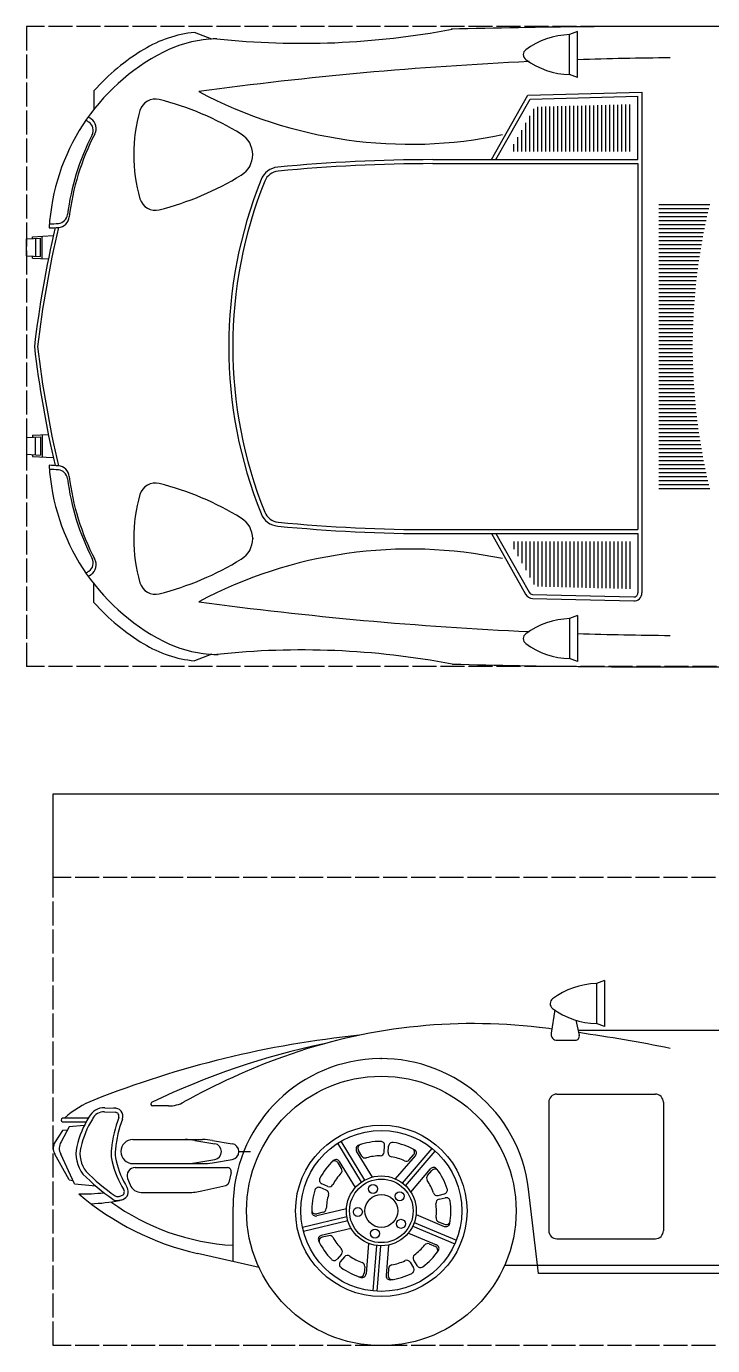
# Model space of a CAD drawing. Extents: x 1843 to 8456, y 2635 to 5933.
# Drawn here: x 3931 to 5646, y 2635 to 5933 of the extents above; entities that cross this region are included whole.
import ezdxf

# ---------------------------------------------------------------- set-up
doc = ezdxf.new("R2010")
doc.units = 0
doc.header["$LTSCALE"] = 10
doc.header["$MEASUREMENT"] = 0
doc.linetypes.add('DASHED', pattern=[7, 6, -1])
doc.layers.get('0').update_dxf_attribs({"linetype": 'DASHED'})
doc.layers.add('SYMBOLS', color=6, linetype='Continuous')
doc.styles.get("Standard").update_dxf_attribs({"font": 'txt', "bigfont": 'bigfont'})
doc.dimstyles.get("Standard").update_dxf_attribs({"dimtxt": 20, "dimasz": 0.18, "dimexe": 0.18, "dimexo": 0.0625, "dimgap": 0.09, "dimtad": 0, "dimtih": 1, "dimtoh": 1, "dimdec": 4, "dimzin": 0, "dimdsep": 46, "dimtxsty": 'Standard', "dimcen": 0.09, "dimadec": 0, "dimazin": 0, "dimtfac": 1, "dimtdec": 4, "dimtofl": 0, "dimtmove": 0, "dimatfit": 3, "dimfxl": 1, "dimtolj": 1, "dimtzin": 0, "dimarcsym": 0})

# ---------------------------------------------------------------- blocks, each defined once
blk = doc.blocks.new('*D2')
at = {"color": 0, "linetype": 'Continuous', "lineweight": -2, "transparency": 16777216}
for p, q in [((3997.7, 3804.5), (3997.7, 4013.8)), ((3997.9, 4013.6), (6013.5, 4013.6)), ((8172.5, 4013.6), (6157, 4013.6)), ((8172.7, 3804.5), (8172.7, 4013.8))]:
    blk.add_line(p, q, dxfattribs=at)
at = {"color": 0, "linetype": 'Continuous', "transparency": 16777216}
for points in [[(3997.9, 4013.7), (3997.9, 4013.6), (3997.7, 4013.6)], [(8172.5, 4013.7), (8172.5, 4013.6), (8172.7, 4013.6)]]:
    blk.add_solid(points, dxfattribs=at)
at = {"layer": 'Defpoints', "color": 0, "linetype": 'Continuous', "transparency": 16777216}
for p in [(8172.7, 4013.6), (3997.7, 3804.5), (8172.7, 3804.5)]:
    blk.add_point(p, dxfattribs=at)
at = {"color": 0, "linetype": 'Continuous', "transparency": 16777216, "insert": (6085.2, 4013.6), "char_height": 20, "attachment_point": 5}
blk.add_mtext('\\A1;4175.0020', dxfattribs=at)

msp = doc.modelspace()

# ---------------------------------------------------------------- linework, layer by layer
for p, q in [((8105.59619, 5931.91296), (3930.59619, 5931.91296)), ((3930.59619, 5931.91296), (3930.59619, 4332.007)), ((8105.59619, 4332.007), (3930.59619, 4332.007)), ((8172.712, 3804.47335), (3997.71, 3804.47335)), ((3997.71, 2634.59309), (3997.71, 3804.47335)), ((8172.712, 2634.59309), (3997.71, 2634.59309))]:
    msp.add_line(p, q)
at = {"layer": 'SYMBOLS'}
for p, q in [((4394.49619, 5900.84998), (4350.97619, 5917.39998)), ((5308.35619, 5919.42998), (5288.35619, 5911.95998)), ((5288.35619, 5811.95998), (5288.35619, 5911.95998)), ((5308.35619, 5804.48998), (5308.35619, 5919.42998)), ((5308.35619, 5804.48998), (5288.35619, 5811.95998)), ((4099.51619, 5771.83998), (4099.51619, 5725.28998)), ((5092.66619, 5599.41998), (5184.04619, 5760.90998)), ((5104.15619, 5599.41998), (5189.95619, 5751.05998)), ((5184.04619, 5760.90998), (5469.00619, 5768.21998)), ((5189.95619, 5751.05998), (5459.00619, 5757.95998)), ((5459.00619, 5599.41998), (5459.00619, 5757.95998)), ((5469.00619, 5768.21998), (5469.00619, 4516.21998)), ((5189.00619, 5619.41998), (5189.00619, 5708.76998)), ((5199.00619, 5619.41998), (5199.00619, 5726.44998)), ((5209.00619, 5619.41998), (5209.00619, 5731.53998)), ((5219.00619, 5619.41998), (5219.00619, 5731.79998)), ((5229.00619, 5619.41998), (5229.00619, 5732.05998)), ((5239.00619, 5619.41998), (5239.00619, 5732.30998)), ((5249.00619, 5619.41998), (5249.00619, 5732.56998)), ((5259.00619, 5619.41998), (5259.00619, 5732.81998)), ((5269.00619, 5619.41998), (5269.00619, 5733.07998)), ((5279.00619, 5619.41998), (5279.00619, 5733.33998)), ((5289.00619, 5619.41998), (5289.00619, 5733.58998)), ((5299.00619, 5619.41998), (5299.00619, 5733.84998)), ((5309.00619, 5619.41998), (5309.00619, 5734.10998)), ((5319.00619, 5619.41998), (5319.00619, 5734.35998)), ((5329.00619, 5619.41998), (5329.00619, 5734.61998)), ((5339.00619, 5619.41998), (5339.00619, 5734.87998)), ((5349.00619, 5619.41998), (5349.00619, 5735.12998)), ((5359.00619, 5619.41998), (5359.00619, 5735.38998)), ((5369.00619, 5619.41998), (5369.00619, 5735.64998)), ((5379.00619, 5619.41998), (5379.00619, 5735.89998)), ((5389.00619, 5619.41998), (5389.00619, 5736.15998)), ((5399.00619, 5619.41998), (5399.00619, 5736.40998)), ((5409.00619, 5619.41998), (5409.00619, 5736.66998)), ((5419.00619, 5619.41998), (5419.00619, 5736.92998)), ((5429.00619, 5619.41998), (5429.00619, 5737.17998)), ((5439.00619, 5619.41998), (5439.00619, 5737.43998)), ((5169.00619, 5619.41998), (5169.00619, 5673.41998)), ((5179.00619, 5619.41998), (5179.00619, 5691.09998)), ((5159.00619, 5619.41998), (5159.00619, 5655.74998)), ((5149.00619, 5619.41998), (5149.00619, 5638.06998)), ((4946.30619, 5599.41998), (5459.00619, 5599.41998)), ((4946.30619, 5589.41998), (5459.00619, 5589.41998)), ((5459.00619, 5589.41998), (5459.00619, 4674.49998)), ((5511.48619, 5486.95998), (5638.38619, 5486.95998)), ((5511.48619, 5476.95998), (5635.98619, 5476.95998)), ((5511.48619, 5466.95998), (5633.65619, 5466.95998)), ((5511.48619, 5456.95998), (5631.40619, 5456.95998)), ((5511.48619, 5446.95998), (5629.21619, 5446.95998)), ((3945.60619, 5406.83998), (3997.83619, 5409.48998)), ((5511.48619, 5436.95998), (5627.10619, 5436.95998)), ((5511.48619, 5426.95998), (5625.06619, 5426.95998)), ((5511.48619, 5416.95998), (5623.09619, 5416.95998)), ((3930.59619, 5401.07998), (3965.70619, 5402.85998)), ((3930.59619, 5359.28998), (3930.59619, 5401.07998)), ((3945.60619, 5401.83998), (3945.60619, 5406.83998)), ((3953.40619, 5402.23998), (3953.40619, 5358.12998)), ((3965.70619, 5357.50998), (3965.70619, 5402.85998)), ((3970.09619, 5352.28998), (3970.09619, 5408.07998)), ((5511.48619, 5406.95998), (5621.19619, 5406.95998)), ((5511.48619, 5396.95998), (5619.36619, 5396.95998)), ((5511.48619, 5386.95998), (5617.60619, 5386.95998)), ((5511.48619, 5376.95998), (5615.91619, 5376.95998)), ((3930.59619, 5359.28998), (3965.70619, 5357.50998)), ((3945.60619, 5353.52998), (3945.60619, 5358.52998)), ((3945.60619, 5353.52998), (3985.51619, 5351.50998)), ((5511.48619, 5366.95998), (5614.29619, 5366.95998)), ((5511.48619, 5356.95998), (5612.73619, 5356.95998)), ((5511.48619, 5346.95998), (5611.25619, 5346.95998)), ((5511.48619, 5336.95998), (5609.84619, 5336.95998)), ((5511.48619, 5326.95998), (5608.49619, 5326.95998)), ((5511.48619, 5316.95998), (5607.21619, 5316.95998)), ((5511.48619, 5306.95998), (5606.01619, 5306.95998)), ((5511.48619, 5296.95998), (5604.87619, 5296.95998)), ((5511.48619, 5286.95998), (5603.79619, 5286.95998)), ((5511.48619, 5276.95998), (5602.79619, 5276.95998)), ((5511.48619, 5266.95998), (5601.85619, 5266.95998)), ((5511.48619, 5256.95998), (5600.98619, 5256.95998)), ((5511.48619, 5246.95998), (5600.18619, 5246.95998)), ((5511.48619, 5236.95998), (5599.44619, 5236.95998)), ((5511.48619, 5226.95998), (5598.77619, 5226.95998)), ((5511.48619, 5216.95998), (5598.17619, 5216.95998)), ((5511.48619, 5206.95998), (5597.64619, 5206.95998)), ((5511.48619, 5196.95998), (5597.17619, 5196.95998)), ((5511.48619, 5186.95998), (5596.77619, 5186.95998)), ((5511.48619, 5176.95998), (5596.44619, 5176.95998)), ((5511.48619, 5166.95998), (5596.17619, 5166.95998)), ((5511.48619, 5156.95998), (5595.97619, 5156.95998)), ((5511.48619, 5146.95998), (5595.84619, 5146.95998)), ((5511.48619, 5136.95998), (5595.77619, 5136.95998)), ((5511.48619, 5126.95998), (5595.77619, 5126.95998)), ((5511.48619, 5116.95998), (5595.84619, 5116.95998)), ((5511.48619, 5106.95998), (5595.97619, 5106.95998)), ((5511.48619, 5096.95998), (5596.17619, 5096.95998)), ((5511.48619, 5086.95998), (5596.44619, 5086.95998)), ((5511.48619, 5076.95998), (5596.77619, 5076.95998)), ((5511.48619, 5066.95998), (5597.17619, 5066.95998)), ((5511.48619, 5056.95998), (5597.64619, 5056.95998)), ((5511.48619, 5046.95998), (5598.17619, 5046.95998)), ((5511.48619, 5036.95998), (5598.77619, 5036.95998)), ((5511.48619, 5026.95998), (5599.44619, 5026.95998)), ((5511.48619, 5016.95998), (5600.18619, 5016.95998)), ((5511.48619, 5006.95998), (5600.98619, 5006.95998)), ((5511.48619, 4996.95998), (5601.85619, 4996.95998)), ((5511.48619, 4986.95998), (5602.79619, 4986.95998)), ((5511.48619, 4976.95998), (5603.79619, 4976.95998)), ((5511.48619, 4966.95998), (5604.87619, 4966.95998)), ((5511.48619, 4956.95998), (5606.01619, 4956.95998)), ((5511.48619, 4946.95998), (5607.21619, 4946.95998)), ((5511.48619, 4936.95998), (5608.49619, 4936.95998)), ((5511.48619, 4926.95998), (5609.84619, 4926.95998)), ((5511.48619, 4916.95998), (5611.25619, 4916.95998)), ((3930.59619, 4904.62998), (3965.70619, 4906.40998)), ((3930.59619, 4904.62998), (3930.59619, 4862.83998)), ((3945.60619, 4910.38998), (3985.51619, 4912.40998)), ((3945.60619, 4910.38998), (3945.60619, 4905.38998)), ((3953.40619, 4861.67998), (3953.40619, 4905.78998)), ((3965.70619, 4906.40998), (3965.70619, 4861.05998)), ((3970.09619, 4911.62998), (3970.09619, 4855.83998)), ((5511.48619, 4906.95998), (5612.73619, 4906.95998)), ((5511.48619, 4896.95998), (5614.29619, 4896.95998)), ((5511.48619, 4886.95998), (5615.91619, 4886.95998)), ((3930.59619, 4862.83998), (3965.70619, 4861.05998)), ((3945.60619, 4862.07998), (3945.60619, 4857.07998)), ((3945.60619, 4857.07998), (3997.83619, 4854.42998)), ((5511.48619, 4876.95998), (5617.60619, 4876.95998)), ((5511.48619, 4866.95998), (5619.36619, 4866.95998)), ((5511.48619, 4856.95998), (5621.19619, 4856.95998)), ((5511.48619, 4846.95998), (5623.09619, 4846.95998)), ((5511.48619, 4836.95998), (5625.06619, 4836.95998)), ((5511.48619, 4826.95998), (5627.10619, 4826.95998)), ((5511.48619, 4816.95998), (5629.21619, 4816.95998)), ((5511.48619, 4806.95998), (5631.40619, 4806.95998)), ((5511.48619, 4796.95998), (5633.65619, 4796.95998)), ((5511.48619, 4786.95998), (5635.98619, 4786.95998)), ((5511.48619, 4776.95998), (5638.38619, 4776.95998)), ((4946.30619, 4674.49998), (5459.00619, 4674.49998)), ((4946.30619, 4664.49998), (5459.00619, 4664.49998)), ((5092.66619, 4664.49998), (5178.46619, 4512.85998)), ((5104.15619, 4664.49998), (5187.16619, 4517.78998)), ((5459.00619, 4664.49998), (5459.00619, 4516.21998)), ((5149.00619, 4644.49998), (5149.00619, 4625.84998)), ((5159.00619, 4644.49998), (5159.00619, 4608.16998)), ((5169.00619, 4644.49998), (5169.00619, 4590.49998)), ((5179.00619, 4644.49998), (5179.00619, 4572.81998)), ((5189.00619, 4644.49998), (5189.00619, 4555.14998)), ((5199.00619, 4644.49998), (5199.00619, 4537.46998)), ((5209.00619, 4644.49998), (5209.00619, 4532.37998)), ((5219.00619, 4644.49998), (5219.00619, 4532.11998)), ((5229.00619, 4644.49998), (5229.00619, 4531.85998)), ((5239.00619, 4644.49998), (5239.00619, 4531.60998)), ((5249.00619, 4644.49998), (5249.00619, 4531.34998)), ((5259.00619, 4644.49998), (5259.00619, 4531.09998)), ((5269.00619, 4644.49998), (5269.00619, 4530.83998)), ((5279.00619, 4644.49998), (5279.00619, 4530.57998)), ((5289.00619, 4644.49998), (5289.00619, 4530.32998)), ((5299.00619, 4644.49998), (5299.00619, 4530.06998)), ((5309.00619, 4644.49998), (5309.00619, 4529.80998)), ((5319.00619, 4644.49998), (5319.00619, 4529.55998)), ((5329.00619, 4644.49998), (5329.00619, 4529.29998)), ((5339.00619, 4644.49998), (5339.00619, 4529.03998)), ((5349.00619, 4644.49998), (5349.00619, 4528.78998)), ((5359.00619, 4644.49998), (5359.00619, 4528.52998)), ((5369.00619, 4644.49998), (5369.00619, 4528.26998)), ((5379.00619, 4644.49998), (5379.00619, 4528.01998)), ((5389.00619, 4644.49998), (5389.00619, 4527.75998)), ((5399.00619, 4644.49998), (5399.00619, 4527.50998)), ((5409.00619, 4644.49998), (5409.00619, 4527.24998)), ((5419.00619, 4644.49998), (5419.00619, 4526.98998)), ((5429.00619, 4644.49998), (5429.00619, 4526.73998)), ((5439.00619, 4644.49998), (5439.00619, 4526.47998)), ((4099.51619, 4492.07998), (4099.51619, 4538.62998)), ((5195.35619, 4502.71998), (5448.49619, 4496.22998)), ((5195.61619, 4512.70998), (5448.75619, 4506.21998)), ((5308.35619, 4459.42998), (5288.35619, 4451.95998)), ((5308.35619, 4459.42998), (5308.35619, 4344.48998)), ((5288.35619, 4451.95998), (5288.35619, 4351.95998)), ((4394.49619, 4363.06998), (4350.97619, 4346.51998)), ((5308.35619, 4344.48998), (5288.35619, 4351.95998))]:
    msp.add_line(p, q, dxfattribs=at)
at = {"layer": 'SYMBOLS', "linetype": 'Continuous'}
for p, q in [((5375.47, 3547.03), (5355.47, 3539.56)), ((5355.47, 3539.56), (5355.47, 3439.56)), ((5375.47, 3547.03), (5375.47, 3432.09)), ((5251.03, 3473.73), (5241.98, 3415.29)), ((5303.66, 3448.03), (5312.48, 3410.27)), ((5375.47, 3432.09), (5355.47, 3439.56)), ((5256.81, 3398), (5302.74, 3398)), ((5309.39, 3423.48), (5723.78, 3423.48)), ((4285.64, 3233.63), (4246.72, 3233.63)), ((5236.26, 3243.17), (5236.26, 2921.85)), ((5256.26, 3263.17), (5502.6, 3263.17)), ((5522.6, 3243.17), (5522.6, 2921.83)), ((4085.58, 3203.53), (4020.71, 3203.53)), ((4125.91, 3219.17), (4152.39, 3218.1)), ((4126.31, 3229.16), (4152.8, 3228.09)), ((4020.52, 3172.54), (4002.36, 3143.83)), ((4037.21, 3181.81), (4017.27, 3143.88)), ((4032.82, 3173.46), (4020.52, 3172.54)), ((4079.9, 3193.53), (4020.71, 3193.53)), ((4075.35, 3184.65), (4037.21, 3181.81)), ((4196.63, 3149.61), (4370.85, 3149.61)), ((4351.99, 3147.57), (4401.37, 3139.34)), ((4395.51, 3147.57), (4444.9, 3139.34)), ((4768.09, 3043.29), (4708.88, 3140.6)), ((4776.63, 3048.49), (4717.42, 3145.8)), ((4824.72, 3118.3), (4826.03, 3134.38)), ((4834.68, 3117.49), (4836, 3133.56)), ((4037.21, 3048.66), (4001.46, 3113.27)), ((4050.55, 3039.22), (4016.39, 3113.23)), ((4461.61, 3119.61), (4490.8, 3119.61)), ((4795.54, 3055.88), (4755.87, 3121.09)), ((4769.38, 3108.49), (4760.75, 3122.68)), ((4853.32, 3051.16), (4903.07, 3109.04)), ((4870.77, 3040.78), (4945.02, 3127.17)), ((4878.36, 3034.26), (4952.61, 3120.65)), ((4887.68, 3098.81), (4898.51, 3111.41)), ((4196.63, 3089.61), (4370.85, 3089.61)), ((4202.34, 3079.61), (4432.8, 3079.61)), ((4351.99, 3091.65), (4401.37, 3099.88)), ((4395.51, 3091.65), (4444.9, 3099.88)), ((4442.51, 3067.2), (4436.4, 3042.59)), ((4718.13, 3077.3), (4709.49, 3091.49)), ((4752.83, 3029.89), (4713.15, 3095.1)), ((4891.24, 3018.56), (4940.99, 3076.45)), ((4933.19, 3059.7), (4944.01, 3072.3)), ((4037.21, 3048.66), (4046.65, 3047.67)), ((4050.55, 3039.22), (4104.17, 3033.63)), ((4183.71, 3052.32), (4189.88, 3036.57)), ((4369.2, 3021.39), (4428.95, 3035.26)), ((4683.99, 3032.67), (4669.11, 3038.89)), ((4217.82, 3017.5), (4335.28, 3017.5)), ((4680.13, 3023.44), (4665.25, 3029.66)), ((4959.61, 3010.11), (4975.31, 3013.82)), ((4961.92, 3000.38), (4977.61, 3004.09)), ((5210.88, 2814.56), (5185.7, 3025.35)), ((4447.11, 2844.55), (4447.11, 2981.37)), ((4730.48, 2976.41), (4656.21, 2958.82)), ((4731.67, 2956.14), (4620.82, 2929.89)), ((4733.98, 2946.41), (4623.13, 2920.16)), ((4672.36, 2967.79), (4656.2, 2963.96)), ((4900.12, 2942.35), (5005.22, 2898.43)), ((4904.59, 2962.16), (4975.02, 2932.73)), ((4960.53, 2944.2), (4975.86, 2937.79)), ((4742, 2927.75), (4667.73, 2910.17)), ((4686.19, 2909.4), (4670.02, 2905.57)), ((4885.31, 2916.02), (4955.74, 2886.59)), ((4896.26, 2933.12), (5001.37, 2889.2)), ((4785.96, 2889.97), (4779.73, 2813.9)), ((4805.61, 2884.84), (4796.31, 2771.31)), ((4815.57, 2884.02), (4806.28, 2770.49)), ((4835.79, 2885.89), (4829.57, 2809.82)), ((4937.4, 2888.84), (4952.73, 2882.43)), ((5256.26, 2901.83), (5502.6, 2901.83)), ((4512.12, 2829.77), (4358.43, 2864.71)), ((4718.09, 2863.14), (4707.57, 2850.91)), ((4725.67, 2856.62), (4715.16, 2844.39)), ((4889.86, 2843.18), (4898.24, 2829.4)), ((4898.4, 2848.38), (4906.78, 2834.6)), ((4776.2, 2832.03), (4774.85, 2815.48)), ((4836, 2827.14), (4834.65, 2810.58)), ((6787.41, 2834.56), (5125.47, 2834.56)), ((6791.67, 2814.56), (5210.88, 2814.56))]:
    msp.add_line(p, q, dxfattribs=at)
for centre, radius in [((4817.71, 2971.36), 336.796), ((4817.71, 2971.37), 214.313), ((4817.71, 2971.36), 201.212), ((4817.71, 2971.37), 87.372), ((4817.71, 2971.37), 79.4101), ((4797.07, 3026.37), 11.2677), ((4817.71, 2971.37), 41.1666), ((4863.64, 3007.99), 11.2677), ((4759.02, 2968.74), 11.2677), ((4866.73, 2939), 11.2677), ((4802.07, 2914.74), 11.2677)]:
    msp.add_circle(centre, radius, dxfattribs=at)
at = {"layer": 'SYMBOLS'}
for centre, radius, start, end in [((4379.94619, 5618.79998), 300, 95.54, 121.32), ((4619.52619, 7896.25998), 2006.04, 263.91, 280.77), ((5521.70619, -14170.90002), 20103.5, 89.59, 91.51), ((5292.94619, 5721.22998), 190.788, 91.38, 126.82), ((4513.42619, 5399.44998), 556.778, 121.32, 138.02), ((4410.33619, 5600.37998), 300.942, 94.31, 117.13), ((5521.70619, -14170.90002), 20103.5, 93.18, 93.23), ((5187.60619, 5861.95998), 15, 126.81, 233.18), ((4513.42619, 5399.44998), 526.778, 117.15, 176.82), ((5612.80619, -3460.41002), 9314.58, 92.62, 97.72), ((5292.94619, 6002.68998), 190.788, 233.19, 268.62), ((5612.80619, -3460.41002), 9314.58, 90.45, 91.87), ((4252.78619, 5710.97998), 40, 75.81, 163.86), ((4082.72619, 5038.28998), 733.859, 58.36, 75.82), ((4890.00619, 6764.35998), 1126.38, 242.01, 281.83), ((3973.93619, 5532.90998), 206.088, 55.02, 57.3), ((4594.99619, 5611.95998), 396.245, 163.86, 196.14), ((3973.93619, 5532.90998), 196.088, 54.8, 57.3), ((4072.56619, 5672.70998), 25, 332.92, 54.8), ((4074.87619, 5677.19998), 30, 330.41, 55.02), ((4633.51619, 5385.94998), 605, 152.92, 172.78), ((4633.51619, 5385.94998), 600, 152.47, 173.25), ((4436.26619, 5611.95998), 60, 301.64, 58.35), ((4563.56619, 5530.82998), 50, 95.56, 158.09), ((4946.30619, 1599.41998), 4000, 90, 95.56), ((4946.30619, 1599.41998), 3990, 90, 95.56), ((4082.72619, 6185.62998), 733.859, 284.19, 301.65), ((5555.17619, 5131.95998), 1118.83, 158.09, 201.91), ((5555.17619, 5131.95998), 1108.83, 158.09, 201.91), ((4563.56619, 5530.82998), 40, 95.56, 158.09), ((4252.78619, 5512.93998), 40, 196.14, 284.19), ((4008.88619, 5458.95998), 28.894, 273.32, 355.05), ((4008.50619, 5465.07998), 25, 275.28, 352.79), ((6652.02619, 4814.86998), 2719.98, 166.94, 173.3), ((6652.02619, 4814.86998), 2712.03, 166.89, 173.29), ((3971.86619, 5861.70998), 433.325, 272.06, 275.12), ((3971.86619, 5861.70998), 423.325, 272.2, 275.28), ((6652.02619, 5449.04998), 2719.98, 186.69, 193.05), ((6652.02619, 5449.04998), 2712.03, 186.71, 193.11), ((3971.86619, 4402.20998), 433.325, 84.88, 87.94), ((4513.42619, 4864.46998), 526.778, 183.18, 242.85), ((3971.86619, 4402.20998), 423.325, 84.72, 87.8), ((4008.88619, 4804.95998), 28.894, 4.95, 86.68), ((4008.50619, 4798.83998), 25, 7.22, 84.73), ((4633.51619, 4877.96998), 605, 187.22, 207.08), ((4633.51619, 4877.96998), 600, 186.75, 207.53), ((4252.78619, 4750.97998), 40, 75.81, 163.86), ((4082.72619, 4078.28998), 733.859, 58.36, 75.82), ((4594.99619, 4651.95998), 396.245, 163.86, 196.14), ((4563.56619, 4733.08998), 40, 201.91, 264.44), ((4436.26619, 4651.95998), 60, 301.64, 58.35), ((4563.56619, 4733.08998), 50, 201.91, 264.44), ((4946.30619, 8664.49998), 4000, 264.44, 270), ((4946.30619, 8664.49998), 3990, 264.44, 270), ((4890.00619, 3499.55998), 1126.38, 78.17, 117.99), ((4072.56619, 4591.20998), 25, 305.2, 27.08), ((4074.87619, 4586.71998), 30, 304.98, 29.59), ((4082.72619, 5225.62998), 733.859, 284.19, 301.65), ((3973.93619, 4731.00998), 196.088, 302.7, 305.2), ((3973.93619, 4731.00998), 206.088, 302.7, 304.98), ((4252.78619, 4552.93998), 40, 196.14, 284.19), ((4513.42619, 4864.46998), 556.778, 221.98, 238.68), ((5612.80619, 13724.39998), 9314.58, 262.28, 267.38), ((5195.87619, 4522.70998), 20, 209.5, 268.53), ((5195.87619, 4522.70998), 10, 209.5, 268.53), ((5449.00619, 4516.21998), 20, 268.53, 0), ((5449.00619, 4516.21998), 10, 268.53, 0), ((5292.94619, 4261.22998), 190.788, 91.38, 126.82), ((4379.94619, 4645.11998), 300, 238.68, 264.46), ((4410.33619, 4663.53998), 300.942, 242.87, 265.69), ((5187.60619, 4401.95998), 15, 126.81, 233.18), ((5292.94619, 4542.68998), 190.788, 233.19, 268.62), ((5612.80619, 13724.39998), 9314.58, 268.13, 269.55), ((5521.70619, 24434.89998), 20103.5, 266.77, 266.83), ((4619.52619, 2367.65998), 2006.04, 79.23, 96.09), ((5521.70619, 24434.89998), 20103.5, 268.5, 270.41)]:
    msp.add_arc(centre, radius, start, end, dxfattribs=at)
at = {"layer": 'SYMBOLS', "linetype": 'Continuous'}
for centre, radius, start, end in [((5360.06, 3348.83), 190.788, 91.38, 126.82), ((5254.72, 3489.56), 15, 126.81, 233.18), ((5360.06, 3630.29), 190.788, 233.19, 268.62), ((5047.47, 2039.61), 1400, 83.23, 109.81), ((5018.06, 923.485), 2500, 95.85, 111.57), ((4725.54, -671.83), 4130.48, 82.79, 83.22), ((5256.81, 3413), 15, 171.2, 270), ((5302.74, 3408), 10, 270, 13.14), ((4725.54, -671.83), 4130.48, 78.63, 81.85), ((5067.87, 1523.24), 1906.8, 101.9, 115.58), ((5143.05, 1774.18), 1682.11, 109.81, 119.12), ((4817.71, 2981.37), 370.604, 6.81, 180), ((4190.99, 3015.96), 250, 111.57, 131.39), ((4246.72, 3238.63), 5, 115.58, 270), ((4285.64, 3313.63), 80, 270, 299.12), ((5256.26, 3243.17), 20, 90, 180), ((5502.6, 3243.17), 20, 0, 90), ((4023.38, 3198.53), 5.667, 118.07, 241.93), ((4300.61, 3074.78), 250.635, 148.49, 166.67), ((4300.61, 3074.78), 240.635, 148.49, 166.67), ((4124.61, 3187.17), 42.023, 87.69, 153.74), ((4124.61, 3187.17), 32.023, 87.69, 153.74), ((4449.79, 3095.8), 308.269, 159.34, 174.27), ((4151.99, 3208.1), 20, 339.32, 100.19), ((4151.99, 3208.1), 10, 339.38, 87.69), ((4449.79, 3095.8), 298.269, 159.34, 174.27), ((4027.71, 3127.79), 30, 147.67, 208.95), ((4042.71, 3127.79), 30, 147.67, 208.95), ((4196.63, 3119.61), 30, 90, 270), ((4327.33, 2999.61), 150, 80.54, 90), ((4370.85, 2999.61), 150, 80.54, 90), ((4398.09, 3119.61), 20, 279.46, 80.54), ((4441.61, 3119.61), 20, 279.46, 80.54), ((4764.41, 3126.29), 10, 108.985, 211.321), ((4769.29, 3127.88), 10, 107.188, 211.321), ((4817.71, 2971.37), 173.829, 90.5738, 108.985), ((4816.07, 3135.19), 10, 355.321, 90.574), ((4845.97, 3132.74), 10, 80.0672, 175.321), ((4817.71, 2971.37), 173.829, 61.6561, 80.0672), ((4136.31, 3113.92), 81.735, 166.81, 218.13), ((4136.31, 3113.92), 71.735, 166.81, 218.13), ((4232.39, 3115.64), 90, 173.01, 193.89), ((4232.39, 3115.64), 80, 172.86, 193.89), ((4777.93, 3113.69), 10, 211.321, 285.616), ((4817.71, 2971.37), 137.777, 91.1463, 105.616), ((4814.75, 3119.12), 10, 271.146, 355.321), ((4844.65, 3116.67), 10, 175.321, 259.495), ((4817.71, 2971.37), 137.777, 65.0252, 79.4947), ((4890.93, 3117.93), 10, 319.32, 63.453), ((4895.49, 3115.56), 10, 319.321, 61.656), ((4477.12, 3467.99), 562.502, 224.96, 234.72), ((4388.36, 3154.21), 250.667, 193.89, 211.23), ((4388.36, 3154.21), 240.667, 193.89, 211.23), ((4202.34, 3059.61), 20, 90, 201.38), ((4327.33, 3239.61), 150, 270, 279.46), ((4370.85, 3239.61), 150, 270, 279.46), ((4432.8, 3069.61), 10, 346.06, 90), ((4817.71, 2971.37), 173.829, 133.656, 152.067), ((4700.95, 3086.3), 10, 31.3205, 135.453), ((4704.61, 3089.9), 10, 31.3205, 133.656), ((4709.58, 3072.11), 10, 317.025, 31.321), ((4880.1, 3105.33), 10, 245.025, 319.321), ((4948.57, 3069.93), 10, 36.9849, 139.321), ((4951.6, 3065.78), 10, 35.1885, 139.321), ((4817.71, 2971.37), 173.829, 18.5738, 36.9849), ((4477.12, 3467.99), 572.502, 224.96, 234.72), ((4217.82, 3047.5), 30, 201.38, 270), ((4426.69, 3045), 10, 283.07, 346.06), ((4672.96, 3048.11), 10, 152.067, 247.321), ((4687.84, 3041.9), 10, 247.321, 331.495), ((4817.71, 2971.37), 137.777, 137.025, 151.495), ((4940.77, 3053.18), 10, 139.321, 213.616), ((4817.71, 2971.37), 137.777, 19.1463, 33.6158), ((4511.62, 3538.46), 690.947, 229.37, 257.19), ((4073.67, 3452.6), 438.713, 268.44, 276.67), ((4158.01, 3016.96), 10, 234.68, 283.11), ((4138.49, 3100.79), 96.073, 283.11, 288.27), ((4165.47, 3019.06), 10, 288.27, 31.23), ((4165.47, 3019.06), 20, 288.27, 31.23), ((4335.28, 3167.5), 150, 270, 283.07), ((4817.71, 2971.37), 173.829, 162.574, 180.985), ((4661.4, 3020.43), 10, 67.3205, 162.574), ((4817.71, 2971.37), 137.777, 163.146, 177.616), ((4676.28, 3014.22), 10, 343.146, 67.321), ((4957.31, 3019.84), 10, 199.146, 283.321), ((4973, 3023.55), 10, 283.321, 18.574), ((4979.91, 2994.36), 10, 8.06721, 103.321), ((4073.67, 3452.6), 463.713, 272.31, 281.05), ((4480.19, 3461.63), 577.248, 234.12, 266.72), ((4158.01, 3016.96), 20, 234.68, 283.11), ((4138.49, 3100.79), 106.073, 283.11, 288.27), ((4653.89, 2973.69), 10, 179.188, 283.321), ((4653.9, 2968.55), 10, 180.985, 283.321), ((4670.06, 2977.52), 10, 283.321, 357.616), ((4964.22, 2990.65), 10, 103.321, 187.495), ((4817.71, 2971.37), 137.777, 353.025, 7.495), ((4817.71, 2971.37), 173.829, 349.656, 8.067), ((4964.39, 2953.43), 10, 173.025, 247.321), ((4978.87, 2941.95), 10, 247.321, 349.656), ((4979.72, 2947.02), 10, 247.32, 351.453), ((4670.03, 2900.44), 10, 103.321, 205.656), ((4672.33, 2895.84), 10, 103.32, 207.453), ((4688.49, 2899.67), 10, 29.0252, 103.321), ((4817.71, 2971.37), 137.777, 209.025, 223.495), ((5256.26, 2921.83), 20, 179.96, 270), ((5502.6, 2921.83), 20, 270, 0), ((4817.71, 2971.37), 173.829, 205.656, 224.067), ((4710.5, 2869.66), 10, 319.321, 43.495), ((4817.71, 2971.37), 137.777, 307.146, 321.616), ((4817.71, 2971.37), 173.829, 306.574, 324.985), ((4933.54, 2879.61), 10, 67.3205, 141.616), ((4948.87, 2873.21), 10, 323.188, 67.321), ((4951.88, 2877.37), 10, 324.985, 67.321), ((4699.99, 2857.43), 10, 224.067, 319.321), ((4722.74, 2837.87), 10, 139.321, 234.574), ((4733.25, 2850.1), 10, 55.1463, 139.321), ((4817.71, 2971.37), 137.777, 235.146, 249.616), ((4766.23, 2832.85), 10, 355.321, 69.616), ((4817.71, 2971.37), 137.777, 281.025, 295.495), ((4881.31, 2837.98), 10, 31.3205, 115.495), ((4906.94, 2853.58), 10, 127.146, 211.321), ((4817.71, 2971.37), 173.829, 234.574, 252.985), ((4764.88, 2816.29), 10, 251.188, 355.321), ((4769.77, 2814.71), 10, 252.985, 355.321), ((4839.53, 2809), 10, 175.321, 277.656), ((4844.61, 2809.77), 10, 175.32, 279.453), ((4845.97, 2826.32), 10, 101.025, 175.321), ((4817.71, 2971.37), 173.829, 277.656, 296.067), ((4889.7, 2824.21), 10, 296.067, 31.321), ((4915.32, 2839.8), 10, 211.321, 306.574)]:
    msp.add_arc(centre, radius, start, end, dxfattribs=at)
at = {"layer": 'SYMBOLS'}
msp.add_point((4496.26619, 4651.95998), dxfattribs=at)
at = {"layer": 'SYMBOLS', "linetype": 'Continuous'}
for p in [(4817.71, 3351.98), (4162.54, 2997.48)]:
    msp.add_point(p, dxfattribs=at)

# ---------------------------------------------------------------- dimensions: what is measured, and where the dimension line sits
at = {"linetype": 'Continuous'}
dim = msp.add_linear_dim(base=(8172.712, 4013.64165), p1=(3997.71, 3804.47335), p2=(8172.712, 3804.47335), dimstyle='Standard', dxfattribs=at)
dim.commit()
dim.dimension.update_dxf_attribs({"geometry": '*D2', "text_midpoint": (6085.211, 4013.64165)})

doc.saveas('drawing.dxf')
